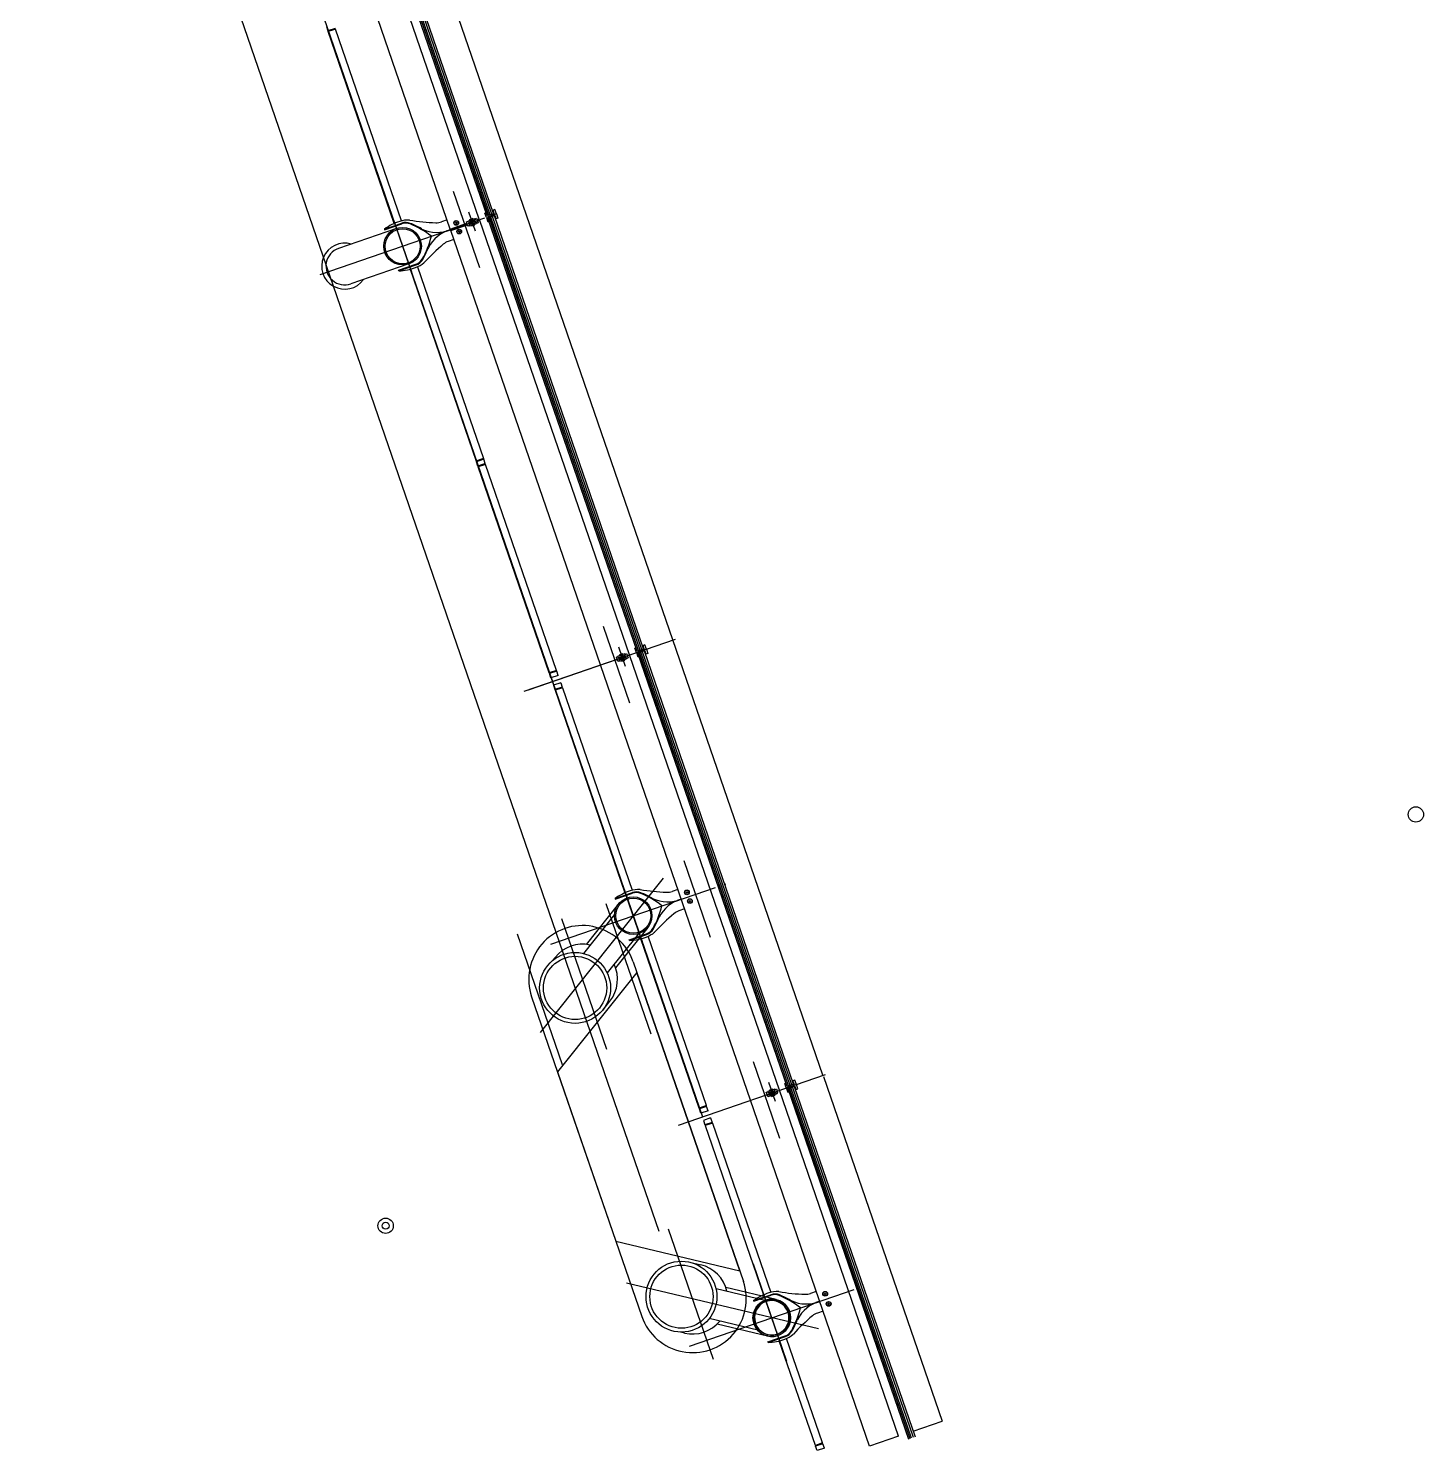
# Model space of a CAD drawing. Extents: x 809434 to 809707, y 818708 to 819364.
# Drawn here: x 809483.05 to 809492.14, y 819336.01 to 819345.28 of the extents above; entities that cross this region are included whole.
import ezdxf

# ---------------------------------------------------------------- set-up
doc = ezdxf.new("R2010")
doc.units = 0
for name, color, linetype in [('MAJ630_1', 7, 'Continuous'), ('MAJ630__', 7, 'Continuous'), ('MAJ640__', 7, 'Continuous'), ('MAJ640__1', 7, 'Continuous'), ('MMH294_S', 7, 'Continuous')]:
    doc.layers.add(name, color=color, linetype=linetype)

msp = doc.modelspace()

# ---------------------------------------------------------------- linework, layer by layer
at = {"layer": 'MAJ630_1'}
for p, q in [((809486.8654, 819339.506), (809486.663, 819339.2524)), ((809486.8918, 819339.5748), (809486.6816, 819339.3113)), ((809487.083, 819339.4224), (809486.8727, 819339.1589)), ((809487.0217, 819339.3813), (809486.8179, 819339.1258)), ((809486.4781, 819339.2267), (809486.4612, 819339.2055)), ((809486.9877, 819339.1982), (809487.7049, 819337.115)), ((809486.3258, 819338.9703), (809487.0431, 819336.8871)), ((809486.7893, 819338.8839), (809486.8354, 819338.9417)), ((809487.3551, 819337.2405), (809487.4271, 819337.2233)), ((809487.8445, 819336.9917), (809487.5266, 819337.0675)), ((809487.9181, 819336.997), (809487.5902, 819337.0752)), ((809487.7981, 819336.7971), (809487.4825, 819336.8724)), ((809487.8614, 819336.7592), (809487.5334, 819336.8374)), ((809487.321, 819336.7788), (809487.2946, 819336.7851))]:
    msp.add_line(p, q, dxfattribs=at)
msp.add_lwpolyline([(809487.6809, 819337.1849), (809487.0117, 819339.1283), (809486.4946, 819338.4801), (809486.8743, 819337.3772), (809487.6809, 819337.1849)], dxfattribs=at)
for centre, radius in [((809486.9874, 819339.4986), 0.1223), ((809486.9874, 819339.4986), 0.1143), ((809486.6088, 819339.0279), 0.2309), ((809486.6088, 819339.0279), 0.2059), ((809487.3016, 819337.0159), 0.2309), ((809487.3016, 819337.0159), 0.2059), ((809487.8897, 819336.8781), 0.1223), ((809487.8897, 819336.8781), 0.1143)]:
    msp.add_circle(centre, radius, dxfattribs=at)
for centre, radius, start, end in [((809486.6567, 819339.0842), 0.35, 19, 199.00003), ((809486.6567, 819339.0842), 0.2285, 77.36555, 141.41268), ((809486.6567, 819339.0842), 0.2285, 321.42148, 25.45906), ((809487.374, 819337.0011), 0.2285, 12.54094, 76.57852), ((809487.374, 819337.0011), 0.35, 198.9995, 19.00002), ((809487.374, 819337.0011), 0.2285, 256.58732, 320.63445)]:
    msp.add_arc(centre, radius, start, end, dxfattribs=at)
at = {"layer": 'MAJ630__'}
for p, q in [((809488.2233, 819338.4586), (809484.3165, 819349.8048)), ((809485.7955, 819343.9736), (809483.8437, 819349.642)), ((809486.0358, 819344.059), (809485.064, 819346.8814)), ((809486.0784, 819344.0737), (809485.1066, 819346.896)), ((809486.0285, 819344.0803), (809486.0212, 819344.0778)), ((809486.0309, 819344.0494), (809486.0212, 819344.0778)), ((809486.0358, 819344.059), (809486.0285, 819344.0803)), ((809486.0965, 819344.0719), (809486.0309, 819344.0494)), ((809486.0965, 819344.0719), (809486.0309, 819344.0494)), ((809486.0309, 819344.0494), (809486.0407, 819344.021)), ((809486.0817, 819344.0748), (809486.0358, 819344.059)), ((809486.0866, 819344.0606), (809486.0407, 819344.0448)), ((809487.0125, 819341.2225), (809486.0407, 819344.0448)), ((809486.0407, 819344.0448), (809486.048, 819344.0235)), ((809486.0867, 819344.1003), (809486.0744, 819344.0961)), ((809486.0817, 819344.0748), (809486.0744, 819344.0961)), ((809487.0551, 819341.2371), (809486.0834, 819344.0592)), ((809486.0866, 819344.0606), (809486.0939, 819344.0393)), ((809486.0965, 819344.0719), (809486.0867, 819344.1003)), ((809486.1062, 819344.0436), (809486.0939, 819344.0393)), ((809486.0965, 819344.0719), (809486.1062, 819344.0436)), ((809485.4453, 819343.977), (809485.0686, 819343.8473)), ((809487.7505, 819338.2958), (809485.7988, 819343.9642)), ((809486.048, 819344.0235), (809486.0407, 819344.021)), ((809485.5249, 819343.7459), (809485.1482, 819343.6162)), ((809487.0634, 819341.2638), (809487.0511, 819341.2595)), ((809487.0584, 819341.2382), (809487.0511, 819341.2595)), ((809487.0732, 819341.2354), (809487.0634, 819341.2638)), ((809487.0052, 819341.2437), (809486.9979, 819341.2412)), ((809487.0077, 819341.2128), (809486.9979, 819341.2412)), ((809487.0125, 819341.2224), (809487.0052, 819341.2437)), ((809487.0732, 819341.2354), (809487.0077, 819341.2128)), ((809487.0732, 819341.2354), (809487.0077, 819341.2128)), ((809487.0077, 819341.2128), (809487.0174, 819341.1845)), ((809487.0584, 819341.2382), (809487.0125, 819341.2224)), ((809487.0633, 819341.2241), (809487.0174, 819341.2083)), ((809487.9892, 819338.3859), (809487.0174, 819341.2083)), ((809487.0174, 819341.2083), (809487.0247, 819341.187)), ((809487.0247, 819341.187), (809487.0174, 819341.1845)), ((809488.0318, 819338.4005), (809487.06, 819341.2229)), ((809487.0633, 819341.2241), (809487.0706, 819341.2028)), ((809487.0829, 819341.207), (809487.0706, 819341.2028)), ((809487.0732, 819341.2354), (809487.0829, 819341.207)), ((809487.9819, 819338.4072), (809487.9746, 819338.4046)), ((809487.9844, 819338.3763), (809487.9746, 819338.4046)), ((809487.9892, 819338.3859), (809487.9819, 819338.4072)), ((809488.0499, 819338.3988), (809487.9844, 819338.3763)), ((809488.0499, 819338.3988), (809487.9844, 819338.3763)), ((809488.0351, 819338.4017), (809487.9892, 819338.3859)), ((809488.0401, 819338.4272), (809488.0278, 819338.423)), ((809488.0351, 819338.4017), (809488.0278, 819338.423)), ((809488.0367, 819338.3864), (809488.8235, 819336.1012)), ((809488.0499, 819338.3988), (809488.0401, 819338.4272)), ((809488.2258, 819338.4515), (809488.9997, 819336.2037)), ((809488.527, 819336.0409), (809487.7505, 819338.2958)), ((809487.9941, 819338.3717), (809488.781, 819336.0866)), ((809488.8106, 819336.1386), (809488.9997, 819336.2037)), ((809488.7161, 819336.106), (809488.527, 819336.0409))]:
    msp.add_line(p, q, dxfattribs=at)
for points in [[(809485.7752, 819344.0327), (809485.7384, 819344.02)], [(809485.3671, 819343.9732), (809485.3684, 819343.9692), (809485.4812, 819344.008)], [(809485.8191, 819343.9051), (809485.7823, 819343.8924)], [(809485.4609, 819343.7007), (809485.4595, 819343.7047), (809485.5723, 819343.7435)], [(809486.8693, 819339.6103), (809486.8707, 819339.6064), (809486.9835, 819339.6452)], [(809487.2774, 819339.6699), (809487.2406, 819339.6572)], [(809487.3214, 819339.5422), (809487.2846, 819339.5295)], [(809486.9631, 819339.3379), (809486.9618, 819339.3418), (809487.0746, 819339.3807)], [(809487.9844, 819338.3763), (809487.9941, 819338.3479), (809488.0014, 819338.3504), (809487.9941, 819338.3717), (809488.04, 819338.3875), (809488.0473, 819338.3662)], [(809488.0473, 819338.3662), (809488.0596, 819338.3705), (809488.0499, 819338.3988)], [(809487.7716, 819336.9898), (809487.773, 819336.9858), (809487.8858, 819337.0247)], [(809488.1798, 819337.0493), (809488.1429, 819337.0367)], [(809488.2237, 819336.9217), (809488.1869, 819336.909)], [(809487.8655, 819336.7173), (809487.8641, 819336.7213), (809487.9769, 819336.7602)]]:
    msp.add_lwpolyline(points, dxfattribs=at)
for centre, radius in [((809485.4851, 819343.8615), 0.1223), ((809485.4851, 819343.8615), 0.1143), ((809486.9874, 819339.4986), 0.1223), ((809486.9874, 819339.4986), 0.1143)]:
    msp.add_circle(centre, radius, dxfattribs=at)
for centre, radius, start, end in [((809485.5216, 819343.8599), 0.1724, 87.60393, 108.72489), ((809485.528, 819344.0121), 0.02, 80.57421, 87.60393), ((809485.5672, 819343.6992), 0.3393, 107.29394, 126.13928), ((809485.5057, 819343.9371), 0.075, 68.03764, 109), ((809485.7508, 819345.354), 1.3402, 260.57421, 267.92155), ((809485.3232, 819343.4847), 0.5628, 51.63214, 68.03764), ((809485.7058, 819344.1146), 0.1, 267.92155, 289), ((809485.1084, 819343.7317), 0.15, 73.58736, 324.41264), ((809485.1084, 819343.7317), 0.1223, 108.99761, 289.00235), ((809485.1256, 819344.0586), 0.5628, 329.96236, 346.36786), ((809486.6134, 819342.8489), 1.3402, 130.07845, 137.42579), ((809485.8149, 819343.7978), 0.1, 109, 130.07845), ((809485.5479, 819343.8145), 0.075, 289, 329.96236), ((809485.6117, 819343.7691), 0.02, 310.39607, 317.42579), ((809485.4499, 819344.0398), 0.3393, 271.86071, 290.70605), ((809485.5129, 819343.8852), 0.1724, 289.2751, 310.39607), ((809487.0694, 819339.3363), 0.3393, 107.29394, 126.13928), ((809487.0239, 819339.497), 0.1724, 87.60393, 108.72489), ((809487.0079, 819339.5743), 0.075, 68.03764, 109), ((809487.0303, 819339.6493), 0.02, 80.57421, 87.60393), ((809487.253, 819340.9911), 1.3402, 260.57421, 267.92155), ((809486.8255, 819339.1219), 0.5628, 51.63214, 68.03764), ((809487.208, 819339.7517), 0.1, 267.92155, 289), ((809486.6279, 819339.6958), 0.5628, 329.96236, 346.36786), ((809488.1156, 819338.486), 1.3402, 130.07845, 137.42579), ((809487.3171, 819339.435), 0.1, 109, 130.07845), ((809487.0502, 819339.4516), 0.075, 289, 329.96236), ((809486.9521, 819339.677), 0.3393, 271.86071, 290.70605), ((809487.0152, 819339.5223), 0.1724, 289.2751, 310.39607), ((809487.1139, 819339.4063), 0.02, 310.39607, 317.42579), ((809487.8897, 819336.8781), 0.122, 19, 199), ((809487.9717, 819336.7158), 0.3393, 107.29394, 126.13928), ((809487.8897, 819336.8781), 0.112, 19, 199), ((809487.9262, 819336.8765), 0.1724, 87.60393, 108.72489), ((809487.9102, 819336.9538), 0.075, 68.03764, 109), ((809487.9326, 819337.0288), 0.02, 80.57421, 87.60393), ((809488.1553, 819338.3706), 1.3402, 260.57421, 267.92155), ((809487.7278, 819336.5013), 0.5628, 51.63214, 68.03764), ((809488.1104, 819337.1312), 0.1, 267.92155, 289), ((809487.8897, 819336.8781), 0.122, 199, 19), ((809487.8897, 819336.8781), 0.112, 199, 19), ((809487.5302, 819337.0753), 0.5628, 329.96236, 346.36786), ((809488.2194, 819336.8145), 0.1, 109, 130.07845), ((809489.0179, 819335.8655), 1.3402, 130.07845, 137.42579), ((809487.8544, 819337.0565), 0.3393, 271.86071, 290.70605), ((809487.9175, 819336.9018), 0.1724, 289.2751, 310.39607), ((809487.9525, 819336.8311), 0.075, 289, 329.96236), ((809488.0163, 819336.7857), 0.02, 310.39607, 317.42579)]:
    msp.add_arc(centre, radius, start, end, dxfattribs=at)
msp.add_open_spline([(809487.8757, 819338.3217), (809487.8756, 819338.3217), (809487.8756, 819338.3216), (809487.8755, 819338.3217), (809487.8755, 819338.3217), (809487.8754, 819338.3217), (809487.8754, 819338.3217), (809487.8753, 819338.3218), (809487.8753, 819338.3218), (809487.8752, 819338.3218), (809487.8752, 819338.3218), (809487.8751, 819338.3219), (809487.8751, 819338.3219), (809487.875, 819338.322), (809487.875, 819338.322), (809487.875, 819338.3221)], degree=3, dxfattribs=at)
at = {"layer": 'MAJ640__'}
for p, q in [((809485.9846, 819344.0387), (809484.0328, 819349.7071)), ((809486.0453, 819344.0623), (809485.0735, 819346.8846)), ((809486.046, 819344.0625), (809485.0742, 819346.8849)), ((809486.0555, 819344.0658), (809485.0836, 819346.8881)), ((809486.0668, 819344.0697), (809485.095, 819346.892)), ((809485.9556, 819344.0406), (809485.9117, 819344.0255)), ((809485.9215, 819344.0331), (809485.9432, 819344.0406)), ((809485.9221, 819344.0344), (809485.9215, 819344.0331)), ((809485.9215, 819344.0331), (809485.9225, 819344.0303)), ((809485.942, 819344.0412), (809485.9221, 819344.0344)), ((809485.9225, 819344.0303), (809485.9442, 819344.0378)), ((809485.9418, 819344.037), (809485.9425, 819344.0366)), ((809485.942, 819344.0412), (809485.9432, 819344.0406)), ((809485.9426, 819344.0362), (809485.9425, 819344.0366)), ((809485.9432, 819344.0406), (809485.9442, 819344.0378)), ((809485.9592, 819344.0339), (809485.9516, 819344.0313)), ((809485.9567, 819344.0397), (809485.9671, 819344.0433)), ((809485.9671, 819344.0433), (809485.9704, 819344.0338)), ((809485.9704, 819344.0338), (809485.9846, 819344.0387)), ((809487.022, 819341.2257), (809486.0502, 819344.0481)), ((809487.0227, 819341.226), (809486.0509, 819344.0483)), ((809487.0322, 819341.2292), (809486.0603, 819344.0516)), ((809487.0435, 819341.2331), (809486.0717, 819344.0555)), ((809485.7955, 819343.9736), (809485.9042, 819344.011)), ((809485.7988, 819343.9642), (809485.9075, 819344.0016)), ((809485.901, 819344.0205), (809485.9114, 819344.0241)), ((809485.9042, 819344.011), (809485.901, 819344.0205)), ((809485.9107, 819343.9921), (809485.9075, 819344.0016)), ((809485.9212, 819343.9957), (809485.9107, 819343.9921)), ((809485.913, 819344.018), (809485.9206, 819344.0207)), ((809485.9263, 819344.0041), (809485.9187, 819344.0015)), ((809485.9208, 819344.0207), (809485.9516, 819344.0313)), ((809485.9248, 819344.0311), (809485.9245, 819344.0305)), ((809485.9247, 819344.03), (809485.9245, 819344.0305)), ((809485.9265, 819344.0042), (809485.9573, 819344.0148)), ((809485.9554, 819344.0051), (809485.9337, 819343.9977)), ((809485.9337, 819343.9977), (809485.9347, 819343.9948)), ((809485.9564, 819344.0023), (809485.9347, 819343.9948)), ((809485.9359, 819343.9942), (809485.9347, 819343.9948)), ((809485.9356, 819343.9983), (809485.9353, 819343.9993)), ((809485.9359, 819343.9942), (809485.9558, 819344.001)), ((809485.9535, 819344.0045), (809485.9532, 819344.0054)), ((809485.9554, 819344.0051), (809485.9564, 819344.0023)), ((809485.9558, 819344.001), (809485.9564, 819344.0023)), ((809485.9665, 819344.0113), (809485.9769, 819344.0149)), ((809485.9737, 819344.0244), (809485.9879, 819344.0293)), ((809485.9737, 819344.0244), (809485.9769, 819344.0149)), ((809487.9396, 819338.3609), (809485.9879, 819344.0293)), ((809486.8777, 819341.1839), (809486.8881, 819341.1875)), ((809486.8875, 819341.1556), (809486.8777, 819341.1839)), ((809486.8979, 819341.1592), (809486.8875, 819341.1556)), ((809486.9323, 819341.2041), (809486.8884, 819341.1889)), ((809486.8897, 819341.1815), (809486.8973, 819341.1841)), ((809486.903, 819341.1676), (809486.8954, 819341.1649)), ((809486.8975, 819341.1842), (809486.9283, 819341.1948)), ((809486.8982, 819341.1966), (809486.9199, 819341.204)), ((809486.8988, 819341.1978), (809486.8982, 819341.1966)), ((809486.8982, 819341.1966), (809486.8992, 819341.1937)), ((809486.9187, 819341.2047), (809486.8988, 819341.1978)), ((809486.8992, 819341.1937), (809486.9209, 819341.2012)), ((809486.9015, 819341.1945), (809486.9012, 819341.1939)), ((809486.9014, 819341.1934), (809486.9012, 819341.1939)), ((809486.9032, 819341.1676), (809486.934, 819341.1782)), ((809486.9321, 819341.1686), (809486.9104, 819341.1611)), ((809486.9104, 819341.1611), (809486.9114, 819341.1583)), ((809486.9331, 819341.1658), (809486.9114, 819341.1583)), ((809486.9123, 819341.1618), (809486.912, 819341.1627)), ((809486.9126, 819341.1576), (809486.9325, 819341.1645)), ((809486.9185, 819341.2004), (809486.9192, 819341.2001)), ((809486.9187, 819341.2047), (809486.9199, 819341.204)), ((809486.9193, 819341.1996), (809486.9192, 819341.2001)), ((809486.9199, 819341.204), (809486.9209, 819341.2012)), ((809486.9359, 819341.1974), (809486.9283, 819341.1948)), ((809486.9302, 819341.1679), (809486.9299, 819341.1689)), ((809486.9321, 819341.1686), (809486.9331, 819341.1658)), ((809486.9325, 819341.1645), (809486.9331, 819341.1658)), ((809486.9334, 819341.2031), (809486.9438, 819341.2067)), ((809486.9432, 819341.1748), (809486.9536, 819341.1784)), ((809486.9438, 819341.2067), (809486.9536, 819341.1784)), ((809487.9987, 819338.3892), (809487.0269, 819341.2115)), ((809487.9994, 819338.3894), (809487.0276, 819341.2118)), ((809488.0089, 819338.3927), (809487.037, 819341.215)), ((809488.0202, 819338.3966), (809487.0484, 819341.2189)), ((809486.9126, 819341.1576), (809486.9114, 819341.1583)), ((809488.8119, 819336.0972), (809488.0251, 819338.3824)), ((809487.8544, 819338.3474), (809487.8648, 819338.351)), ((809487.8593, 819338.3332), (809487.8544, 819338.3474)), ((809487.8642, 819338.319), (809487.8593, 819338.3332)), ((809487.8746, 819338.3226), (809487.8642, 819338.319)), ((809487.9091, 819338.3675), (809487.8651, 819338.3524)), ((809487.8664, 819338.3449), (809487.874, 819338.3475)), ((809487.8797, 819338.331), (809487.8721, 819338.3284)), ((809487.8742, 819338.3476), (809487.905, 819338.3582)), ((809487.8749, 819338.36), (809487.8966, 819338.3675)), ((809487.8755, 819338.3613), (809487.8749, 819338.36)), ((809487.8749, 819338.36), (809487.8759, 819338.3572)), ((809487.8954, 819338.3681), (809487.8755, 819338.3613)), ((809487.8759, 819338.3572), (809487.8976, 819338.3647)), ((809487.8782, 819338.358), (809487.8779, 819338.3573)), ((809487.8781, 819338.3569), (809487.8779, 819338.3573)), ((809487.8799, 819338.3311), (809487.9107, 819338.3417)), ((809487.9088, 819338.332), (809487.8871, 819338.3245)), ((809487.8871, 819338.3245), (809487.8881, 819338.3217)), ((809487.9098, 819338.3292), (809487.8881, 819338.3217)), ((809487.8893, 819338.3211), (809487.8881, 819338.3217)), ((809487.889, 819338.3252), (809487.8887, 819338.3261)), ((809487.8893, 819338.3211), (809487.9092, 819338.3279)), ((809487.8952, 819338.3638), (809487.8959, 819338.3635)), ((809487.8954, 819338.3681), (809487.8966, 819338.3675)), ((809487.896, 819338.3631), (809487.8959, 819338.3635)), ((809487.8966, 819338.3675), (809487.8976, 819338.3647)), ((809487.9126, 819338.3608), (809487.905, 819338.3582)), ((809487.907, 819338.3314), (809487.9066, 819338.3323)), ((809487.9088, 819338.332), (809487.9098, 819338.3292)), ((809487.9092, 819338.3279), (809487.9098, 819338.3292)), ((809487.9101, 819338.3666), (809487.9206, 819338.3702)), ((809487.9199, 819338.3382), (809487.9303, 819338.3418)), ((809487.9206, 819338.3702), (809487.9254, 819338.356)), ((809487.9303, 819338.3418), (809487.9254, 819338.356)), ((809488.7161, 819336.106), (809487.9396, 819338.3609)), ((809488.7904, 819336.0898), (809488.0036, 819338.375)), ((809488.7911, 819336.0901), (809488.0043, 819338.3752)), ((809488.8006, 819336.0933), (809488.0138, 819338.3785))]:
    msp.add_line(p, q, dxfattribs=at)
for points in [[(809485.3671, 819343.9732), (809485.4799, 819344.012)], [(809485.9222, 819343.9948), (809485.9662, 819344.0099)], [(809485.4609, 819343.7007), (809485.5737, 819343.7396)], [(809486.8989, 819341.1582), (809486.9429, 819341.1734)], [(809486.8693, 819339.6103), (809486.9821, 819339.6492)], [(809486.9631, 819339.3379), (809487.076, 819339.3767)], [(809487.8757, 819338.3217), (809487.9196, 819338.3368)], [(809487.7716, 819336.9898), (809487.8844, 819337.0287)], [(809487.8655, 819336.7173), (809487.9783, 819336.7562)]]:
    msp.add_lwpolyline(points, dxfattribs=at)
for centre, radius in [((809485.8346, 819344.0135), 0.0155), ((809485.8346, 819344.0135), 0.0135), ((809485.8346, 819344.0135), 0.0042), ((809485.8542, 819343.9568), 0.0155), ((809485.8542, 819343.9568), 0.0135), ((809485.8542, 819343.9568), 0.0042), ((809485.9389, 819344.0177), 0.006), ((809486.9156, 819341.1812), 0.006), ((809487.3369, 819339.6507), 0.0155), ((809487.3369, 819339.6507), 0.0135), ((809487.3369, 819339.6507), 0.0042), ((809487.3564, 819339.5939), 0.0155), ((809487.3564, 819339.5939), 0.0135), ((809487.3564, 819339.5939), 0.0042), ((809488.2376, 819337.0349), 0.0155), ((809488.2376, 819337.0349), 0.0135), ((809488.2376, 819337.0349), 0.0042), ((809488.2604, 819336.9687), 0.0155), ((809488.2604, 819336.9687), 0.0135), ((809488.2604, 819336.9687), 0.0042)]:
    msp.add_circle(centre, radius, dxfattribs=at)
for centre, radius, start, end in [((809485.5057, 819343.9371), 0.0792, 68.03764, 109), ((809485.3232, 819343.4847), 0.567, 59.89592, 68.03764), ((809485.6177, 819343.9926), 0.02, 239.89592, 251.32459), ((809485.7096, 819344.1823), 0.2307, 244.76877, 292.32268), ((809485.8595, 819343.7468), 0.2307, 105.67731, 153.23123), ((809485.8595, 819343.7468), 0.2307, 105.67731, 112.32268), ((809485.7096, 819344.1823), 0.2307, 285.67731, 292.32268), ((809485.9389, 819344.0177), 0.0095, 146.69488, 251.30512), ((809485.9389, 819344.0177), 0.0109, 101.1265, 116.87349), ((809485.9389, 819344.0177), 0.0109, 281.1265, 296.87349), ((809485.9389, 819344.0177), 0.0095, 325.18264, 72.81736), ((809485.1256, 819344.0586), 0.567, 329.96236, 338.10407), ((809485.6703, 819343.8397), 0.02, 146.67541, 158.10407), ((809485.5479, 819343.8145), 0.0792, 289, 329.96236), ((809486.9156, 819341.1812), 0.0095, 146.69488, 251.30512), ((809486.9156, 819341.1812), 0.0109, 101.1265, 116.87349), ((809486.9156, 819341.1812), 0.0109, 281.1265, 296.87349), ((809486.9156, 819341.1812), 0.0095, 325.18264, 72.81736), ((809487.0079, 819339.5743), 0.0792, 68.03764, 109), ((809486.8255, 819339.1219), 0.567, 59.89592, 68.03764), ((809487.1199, 819339.6297), 0.02, 239.89592, 251.32459), ((809487.2118, 819339.8194), 0.2307, 244.76877, 292.32268), ((809487.3618, 819339.384), 0.2307, 105.67731, 153.23123), ((809487.3618, 819339.384), 0.2307, 105.67731, 112.32268), ((809487.2118, 819339.8194), 0.2307, 285.67731, 292.32268), ((809487.0502, 819339.4516), 0.0792, 289, 329.96236), ((809486.6279, 819339.6958), 0.567, 329.96236, 338.10407), ((809487.1725, 819339.4769), 0.02, 146.67541, 158.10407), ((809487.8924, 819338.3446), 0.0095, 146.69488, 199.00008), ((809487.8924, 819338.3446), 0.0095, 199.00008, 251.30512), ((809487.8924, 819338.3446), 0.006, 18.99986, 199.00013), ((809487.8924, 819338.3446), 0.006, 199.00013, 18.99986), ((809487.8924, 819338.3446), 0.0109, 101.1265, 116.87349), ((809487.8924, 819338.3446), 0.0109, 281.1265, 296.87349), ((809487.8924, 819338.3446), 0.0095, 18.99991, 72.81736), ((809487.8924, 819338.3446), 0.0095, 325.18264, 18.99991), ((809487.9102, 819336.9538), 0.0792, 68.03764, 109), ((809487.7278, 819336.5013), 0.567, 59.89592, 68.03764), ((809488.0222, 819337.0092), 0.02, 239.89592, 251.32459), ((809488.1142, 819337.1989), 0.2307, 244.76877, 292.32268), ((809488.2641, 819336.7635), 0.2307, 105.67731, 153.23123), ((809488.1142, 819337.1989), 0.2307, 285.67731, 292.32268), ((809488.2641, 819336.7635), 0.2307, 105.67731, 112.32268), ((809487.5302, 819337.0753), 0.567, 329.96236, 338.10407), ((809488.0749, 819336.8564), 0.02, 146.67541, 158.10407), ((809487.9525, 819336.8311), 0.0792, 289, 329.96236)]:
    msp.add_arc(centre, radius, start, end, dxfattribs=at)
for points, degree in [([(809485.9556, 819344.0406), (809485.9557, 819344.0407), (809485.9557, 819344.0407), (809485.9558, 819344.0406), (809485.9558, 819344.0406), (809485.9559, 819344.0406), (809485.9559, 819344.0406), (809485.956, 819344.0406), (809485.956, 819344.0405), (809485.9561, 819344.0405), (809485.9561, 819344.0405), (809485.9562, 819344.0404), (809485.9562, 819344.0404), (809485.9563, 819344.0403), (809485.9563, 819344.0403), (809485.9563, 819344.0402)], 3), ([(809485.9563, 819344.0402), (809485.9567, 819344.0398), (809485.9571, 819344.0393), (809485.9577, 819344.0383), (809485.958, 819344.0378), (809485.9586, 819344.0368), (809485.9588, 819344.0363), (809485.9592, 819344.0355), (809485.9593, 819344.0352), (809485.9595, 819344.0349)], 3), ([(809485.9595, 819344.0347), (809485.9595, 819344.0347), (809485.9595, 819344.0346), (809485.9596, 819344.0345), (809485.9596, 819344.0344), (809485.9595, 819344.0343), (809485.9595, 819344.0342), (809485.9594, 819344.0341), (809485.9594, 819344.0341), (809485.9593, 819344.034), (809485.9592, 819344.0339), (809485.9592, 819344.0339), (809485.9592, 819344.0339), (809485.9592, 819344.0339)], 3), ([(809485.9595, 819344.0347), (809485.9595, 819344.0347), (809485.9595, 819344.0347), (809485.9595, 819344.0348), (809485.9595, 819344.0348), (809485.9595, 819344.0348), (809485.9595, 819344.0349), (809485.9595, 819344.0349)], 3), ([(809485.9114, 819344.0248), (809485.9114, 819344.0248), (809485.9114, 819344.0249), (809485.9114, 819344.025), (809485.9114, 819344.025), (809485.9114, 819344.0251), (809485.9114, 819344.0252), (809485.9115, 819344.0252), (809485.9115, 819344.0252), (809485.9115, 819344.0253), (809485.9115, 819344.0253), (809485.9115, 819344.0254), (809485.9116, 819344.0254), (809485.9116, 819344.0255), (809485.9116, 819344.0255), (809485.9117, 819344.0255)], 3), ([(809485.9122, 819344.0186), (809485.9121, 819344.0189), (809485.912, 819344.0193), (809485.9118, 819344.0201), (809485.9117, 819344.0207), (809485.9116, 819344.0218), (809485.9115, 819344.0224), (809485.9114, 819344.0236), (809485.9114, 819344.0242), (809485.9114, 819344.0248)], 3), ([(809485.9122, 819344.0186), (809485.9122, 819344.0186), (809485.9122, 819344.0186), (809485.9122, 819344.0185), (809485.9122, 819344.0185), (809485.9123, 819344.0184), (809485.9123, 819344.0184), (809485.9123, 819344.0184)], 3), ([(809485.913, 819344.018), (809485.913, 819344.018), (809485.913, 819344.018), (809485.913, 819344.018), (809485.913, 819344.018), (809485.9129, 819344.018), (809485.9128, 819344.018), (809485.9127, 819344.018), (809485.9126, 819344.018), (809485.9125, 819344.0181), (809485.9124, 819344.0182), (809485.9123, 819344.0183), (809485.9123, 819344.0183), (809485.9123, 819344.0184)], 3), ([(809485.9184, 819344.0007), (809485.9184, 819344.0008), (809485.9183, 819344.0008), (809485.9183, 819344.0009), (809485.9183, 819344.001), (809485.9184, 819344.0011), (809485.9184, 819344.0012), (809485.9185, 819344.0013), (809485.9185, 819344.0014), (809485.9186, 819344.0014), (809485.9187, 819344.0015), (809485.9187, 819344.0015), (809485.9187, 819344.0015), (809485.9187, 819344.0015)], 3), ([(809485.9184, 819344.0007), (809485.9184, 819344.0007), (809485.9184, 819344.0007), (809485.9184, 819344.0007), (809485.9184, 819344.0006), (809485.9184, 819344.0006), (809485.9184, 819344.0006), (809485.9184, 819344.0005)], 3), ([(809485.9216, 819343.9952), (809485.9212, 819343.9957), (809485.9208, 819343.9961), (809485.9202, 819343.9971), (809485.9199, 819343.9976), (809485.9193, 819343.9986), (809485.9191, 819343.9991), (809485.9187, 819343.9999), (809485.9186, 819344.0002), (809485.9184, 819344.0005)], 3), ([(809485.9206, 819344.0207), (809485.9206, 819344.0206), (809485.9206, 819344.0206), (809485.9207, 819344.0205), (809485.9208, 819344.0203), (809485.9209, 819344.0197), (809485.9209, 819344.0193), (809485.9211, 819344.0181), (809485.9213, 819344.017), (809485.9217, 819344.0148), (809485.922, 819344.0136), (809485.9228, 819344.0113), (809485.9232, 819344.0102), (809485.9242, 819344.0081), (809485.9247, 819344.0071), (809485.9255, 819344.0058), (809485.9258, 819344.0054), (809485.9261, 819344.0047), (809485.9262, 819344.0045), (809485.9263, 819344.0042), (809485.9263, 819344.0042), (809485.9263, 819344.0041)], 3), ([(809485.9206, 819344.0207), (809485.9207, 819344.0207), (809485.9207, 819344.0207), (809485.9208, 819344.0207)], 2), ([(809485.9222, 819343.9948), (809485.9222, 819343.9948), (809485.9222, 819343.9948), (809485.9221, 819343.9948), (809485.9221, 819343.9948), (809485.922, 819343.9948), (809485.922, 819343.9948), (809485.9219, 819343.9949), (809485.9219, 819343.9949), (809485.9218, 819343.9949), (809485.9218, 819343.995), (809485.9217, 819343.995), (809485.9217, 819343.995), (809485.9216, 819343.9951), (809485.9216, 819343.9951), (809485.9216, 819343.9952)], 3), ([(809485.9265, 819344.0042), (809485.9264, 819344.0041), (809485.9264, 819344.0041), (809485.9263, 819344.0041)], 2), ([(809485.9265, 819344.0042), (809485.9264, 819344.0041), (809485.9264, 819344.0041), (809485.9263, 819344.0041)], 2), ([(809485.9319, 819344.0242), (809485.9319, 819344.0242), (809485.9318, 819344.0242), (809485.9318, 819344.0241), (809485.9317, 819344.024), (809485.9316, 819344.0238), (809485.9315, 819344.0236), (809485.9312, 819344.0233), (809485.9311, 819344.0231), (809485.931, 819344.0229)], 3), ([(809485.934, 819344.0275), (809485.9329, 819344.0258), (809485.9319, 819344.0242)], 2), ([(809485.9359, 819344.0087), (809485.9361, 819344.0086), (809485.9363, 819344.0086), (809485.9367, 819344.0084), (809485.9369, 819344.0084), (809485.9372, 819344.0083), (809485.9372, 819344.0083), (809485.9373, 819344.0082), (809485.9374, 819344.0082), (809485.9374, 819344.0082)], 3), ([(809485.9405, 819344.0272), (809485.9388, 819344.0278), (809485.9368, 819344.0285)], 2), ([(809485.9374, 819344.0082), (809485.9391, 819344.0076), (809485.9411, 819344.007)], 2), ([(809485.942, 819344.0267), (809485.9418, 819344.0268), (809485.9416, 819344.0268), (809485.9412, 819344.027), (809485.941, 819344.027), (809485.9407, 819344.0271), (809485.9406, 819344.0272), (809485.9406, 819344.0272), (809485.9405, 819344.0272), (809485.9405, 819344.0272)], 3), ([(809485.9439, 819344.0079), (809485.945, 819344.0097), (809485.946, 819344.0112)], 2), ([(809485.946, 819344.0112), (809485.946, 819344.0112), (809485.9461, 819344.0112), (809485.9461, 819344.0113), (809485.9462, 819344.0114), (809485.9463, 819344.0116), (809485.9464, 819344.0118), (809485.9467, 819344.0121), (809485.9468, 819344.0123), (809485.9469, 819344.0125)], 3), ([(809485.9573, 819344.0148), (809485.9573, 819344.0148), (809485.9572, 819344.0148), (809485.9572, 819344.0149), (809485.9571, 819344.0151), (809485.957, 819344.0157), (809485.9569, 819344.0161), (809485.9568, 819344.0174), (809485.9566, 819344.0184), (809485.9562, 819344.0206), (809485.9559, 819344.0218), (809485.9551, 819344.0242), (809485.9547, 819344.0253), (809485.9537, 819344.0274), (809485.9532, 819344.0283), (809485.9524, 819344.0296), (809485.9521, 819344.0301), (809485.9518, 819344.0307), (809485.9517, 819344.0309), (809485.9516, 819344.0312), (809485.9516, 819344.0313), (809485.9516, 819344.0313)], 3), ([(809485.9649, 819344.0174), (809485.9642, 819344.0172), (809485.9636, 819344.0169), (809485.962, 819344.0164), (809485.961, 819344.0161), (809485.9595, 819344.0155), (809485.9589, 819344.0153), (809485.9579, 819344.015), (809485.9576, 819344.0149), (809485.9573, 819344.0148)], 3), ([(809485.9649, 819344.0174), (809485.964, 819344.0171), (809485.9631, 819344.0168), (809485.9622, 819344.0165), (809485.961, 819344.016), (809485.9597, 819344.0156), (809485.9584, 819344.0152), (809485.958, 819344.015), (809485.9576, 819344.0149), (809485.9573, 819344.0148)], 3), ([(809485.9649, 819344.0174), (809485.9649, 819344.0174), (809485.9649, 819344.0174), (809485.9649, 819344.0174), (809485.9649, 819344.0174), (809485.965, 819344.0174), (809485.9651, 819344.0174), (809485.9652, 819344.0174), (809485.9652, 819344.0174), (809485.9654, 819344.0173), (809485.9655, 819344.0173), (809485.9656, 819344.0171), (809485.9656, 819344.0171), (809485.9656, 819344.017)], 3), ([(809485.9657, 819344.0168), (809485.9657, 819344.0168), (809485.9657, 819344.0169), (809485.9656, 819344.0169), (809485.9656, 819344.0169), (809485.9656, 819344.017), (809485.9656, 819344.017), (809485.9656, 819344.017)], 3), ([(809485.9657, 819344.0168), (809485.9658, 819344.0165), (809485.9659, 819344.0161), (809485.9661, 819344.0153), (809485.9662, 819344.0147), (809485.9663, 819344.0136), (809485.9664, 819344.0131), (809485.9665, 819344.0119), (809485.9665, 819344.0113), (809485.9665, 819344.0107)], 3), ([(809485.9665, 819344.0107), (809485.9665, 819344.0106), (809485.9665, 819344.0105), (809485.9665, 819344.0104), (809485.9665, 819344.0104), (809485.9665, 819344.0103), (809485.9665, 819344.0103), (809485.9664, 819344.0102), (809485.9664, 819344.0102), (809485.9664, 819344.0101), (809485.9664, 819344.0101), (809485.9664, 819344.01), (809485.9663, 819344.01), (809485.9663, 819344.0099), (809485.9663, 819344.0099), (809485.9662, 819344.0099)], 3), ([(809486.8881, 819341.1882), (809486.8881, 819341.1883), (809486.8881, 819341.1883), (809486.8881, 819341.1884), (809486.8881, 819341.1885), (809486.8881, 819341.1886), (809486.8881, 819341.1886), (809486.8882, 819341.1887), (809486.8882, 819341.1887), (809486.8882, 819341.1888), (809486.8882, 819341.1888), (809486.8882, 819341.1888), (809486.8883, 819341.1889), (809486.8883, 819341.1889), (809486.8883, 819341.1889), (809486.8884, 819341.1889)], 3), ([(809486.8889, 819341.1821), (809486.8888, 819341.1824), (809486.8887, 819341.1827), (809486.8885, 819341.1836), (809486.8884, 819341.1841), (809486.8883, 819341.1852), (809486.8882, 819341.1858), (809486.8881, 819341.187), (809486.8881, 819341.1876), (809486.8881, 819341.1882)], 3), ([(809486.8889, 819341.1821), (809486.8889, 819341.182), (809486.8889, 819341.182), (809486.8889, 819341.182), (809486.889, 819341.1819), (809486.889, 819341.1819), (809486.889, 819341.1819), (809486.889, 819341.1819)], 3), ([(809486.8897, 819341.1815), (809486.8897, 819341.1815), (809486.8897, 819341.1815), (809486.8897, 819341.1815), (809486.8897, 819341.1815), (809486.8896, 819341.1815), (809486.8895, 819341.1815), (809486.8894, 819341.1815), (809486.8893, 819341.1815), (809486.8892, 819341.1816), (809486.8891, 819341.1816), (809486.889, 819341.1817), (809486.889, 819341.1818), (809486.889, 819341.1819)], 3), ([(809486.8951, 819341.1642), (809486.8951, 819341.1642), (809486.895, 819341.1642), (809486.895, 819341.1643), (809486.895, 819341.1644), (809486.8951, 819341.1646), (809486.8951, 819341.1646), (809486.8952, 819341.1648), (809486.8952, 819341.1648), (809486.8953, 819341.1649), (809486.8954, 819341.1649), (809486.8954, 819341.1649), (809486.8954, 819341.1649), (809486.8954, 819341.1649)], 3), ([(809486.8951, 819341.1642), (809486.8951, 819341.1642), (809486.8951, 819341.1641), (809486.8951, 819341.1641), (809486.8951, 819341.1641), (809486.8951, 819341.164), (809486.8951, 819341.164), (809486.8951, 819341.164)], 3), ([(809486.8983, 819341.1586), (809486.8979, 819341.1591), (809486.8975, 819341.1596), (809486.8969, 819341.1606), (809486.8966, 819341.1611), (809486.896, 819341.1621), (809486.8958, 819341.1625), (809486.8954, 819341.1633), (809486.8953, 819341.1637), (809486.8951, 819341.164)], 3), ([(809486.8973, 819341.1841), (809486.8974, 819341.1841), (809486.8974, 819341.1841), (809486.8975, 819341.1842)], 2), ([(809486.8973, 819341.1841), (809486.8973, 819341.1841), (809486.8973, 819341.1841), (809486.8974, 819341.1839), (809486.8975, 819341.1837), (809486.8976, 819341.1831), (809486.8976, 819341.1828), (809486.8978, 819341.1815), (809486.898, 819341.1805), (809486.8984, 819341.1782), (809486.8987, 819341.177), (809486.8995, 819341.1747), (809486.8999, 819341.1736), (809486.9009, 819341.1715), (809486.9014, 819341.1706), (809486.9022, 819341.1693), (809486.9025, 819341.1688), (809486.9028, 819341.1682), (809486.9029, 819341.1679), (809486.903, 819341.1677), (809486.903, 819341.1676), (809486.903, 819341.1676)], 3), ([(809486.9032, 819341.1676), (809486.9031, 819341.1676), (809486.9031, 819341.1676), (809486.903, 819341.1676)], 2), ([(809486.9032, 819341.1676), (809486.9031, 819341.1676), (809486.9031, 819341.1676), (809486.903, 819341.1676)], 2), ([(809486.9086, 819341.1877), (809486.9086, 819341.1877), (809486.9085, 819341.1876), (809486.9085, 819341.1876), (809486.9084, 819341.1875), (809486.9083, 819341.1873), (809486.9082, 819341.1871), (809486.9079, 819341.1867), (809486.9078, 819341.1865), (809486.9077, 819341.1864)], 3), ([(809486.9107, 819341.1909), (809486.9096, 819341.1892), (809486.9086, 819341.1877)], 2), ([(809486.9126, 819341.1722), (809486.9128, 819341.1721), (809486.913, 819341.172), (809486.9134, 819341.1719), (809486.9136, 819341.1718), (809486.9139, 819341.1717), (809486.914, 819341.1717), (809486.914, 819341.1717), (809486.9141, 819341.1717), (809486.9141, 819341.1717)], 3), ([(809486.9172, 819341.1907), (809486.9155, 819341.1912), (809486.9135, 819341.1919)], 2), ([(809486.9141, 819341.1717), (809486.9158, 819341.1711), (809486.9178, 819341.1704)], 2), ([(809486.9187, 819341.1902), (809486.9185, 819341.1902), (809486.9183, 819341.1903), (809486.9179, 819341.1904), (809486.9177, 819341.1905), (809486.9174, 819341.1906), (809486.9173, 819341.1906), (809486.9173, 819341.1906), (809486.9172, 819341.1906), (809486.9172, 819341.1907)], 3), ([(809486.9206, 819341.1714), (809486.9217, 819341.1731), (809486.9227, 819341.1746)], 2), ([(809486.9227, 819341.1746), (809486.9227, 819341.1747), (809486.9228, 819341.1747), (809486.9228, 819341.1748), (809486.9229, 819341.1748), (809486.923, 819341.1751), (809486.9231, 819341.1752), (809486.9234, 819341.1756), (809486.9235, 819341.1758), (809486.9236, 819341.1759)], 3), ([(809486.934, 819341.1782), (809486.934, 819341.1782), (809486.934, 819341.1782), (809486.9339, 819341.1784), (809486.9338, 819341.1786), (809486.9337, 819341.1792), (809486.9337, 819341.1796), (809486.9335, 819341.1808), (809486.9333, 819341.1818), (809486.9329, 819341.1841), (809486.9326, 819341.1853), (809486.9318, 819341.1876), (809486.9314, 819341.1887), (809486.9304, 819341.1908), (809486.9299, 819341.1917), (809486.9291, 819341.193), (809486.9288, 819341.1935), (809486.9285, 819341.1942), (809486.9284, 819341.1944), (809486.9283, 819341.1946), (809486.9283, 819341.1947), (809486.9283, 819341.1948)], 3), ([(809486.9323, 819341.2041), (809486.9324, 819341.2041), (809486.9324, 819341.2041), (809486.9325, 819341.2041), (809486.9325, 819341.2041), (809486.9326, 819341.204), (809486.9326, 819341.204), (809486.9327, 819341.204), (809486.9327, 819341.204), (809486.9328, 819341.2039), (809486.9328, 819341.2039), (809486.9329, 819341.2039), (809486.9329, 819341.2038), (809486.933, 819341.2038), (809486.933, 819341.2037), (809486.933, 819341.2037)], 3), ([(809486.933, 819341.2037), (809486.9334, 819341.2032), (809486.9338, 819341.2027), (809486.9344, 819341.2017), (809486.9347, 819341.2012), (809486.9353, 819341.2003), (809486.9355, 819341.1998), (809486.9359, 819341.199), (809486.936, 819341.1986), (809486.9362, 819341.1983)], 3), ([(809486.9416, 819341.1808), (809486.9409, 819341.1806), (809486.9403, 819341.1804), (809486.9387, 819341.1798), (809486.9377, 819341.1795), (809486.9362, 819341.179), (809486.9356, 819341.1788), (809486.9346, 819341.1784), (809486.9343, 819341.1783), (809486.934, 819341.1782)], 3), ([(809486.9416, 819341.1808), (809486.9407, 819341.1805), (809486.9398, 819341.1802), (809486.9389, 819341.1799), (809486.9377, 819341.1795), (809486.9364, 819341.179), (809486.9351, 819341.1786), (809486.9347, 819341.1785), (809486.9343, 819341.1783), (809486.934, 819341.1782)], 3), ([(809486.9362, 819341.1981), (809486.9362, 819341.1981), (809486.9363, 819341.1981), (809486.9363, 819341.198), (809486.9363, 819341.1979), (809486.9362, 819341.1977), (809486.9362, 819341.1977), (809486.9361, 819341.1975), (809486.9361, 819341.1975), (809486.936, 819341.1974), (809486.9359, 819341.1974), (809486.9359, 819341.1974), (809486.9359, 819341.1974), (809486.9359, 819341.1974)], 3), ([(809486.9362, 819341.1981), (809486.9362, 819341.1981), (809486.9362, 819341.1982), (809486.9362, 819341.1982), (809486.9362, 819341.1982), (809486.9362, 819341.1983), (809486.9362, 819341.1983), (809486.9362, 819341.1983)], 3), ([(809486.9416, 819341.1808), (809486.9416, 819341.1808), (809486.9416, 819341.1808), (809486.9416, 819341.1808), (809486.9416, 819341.1808), (809486.9417, 819341.1809), (809486.9418, 819341.1809), (809486.9419, 819341.1808), (809486.942, 819341.1808), (809486.9421, 819341.1808), (809486.9422, 819341.1807), (809486.9423, 819341.1806), (809486.9423, 819341.1805), (809486.9423, 819341.1805)], 3), ([(809486.9424, 819341.1803), (809486.9424, 819341.1803), (809486.9424, 819341.1803), (809486.9424, 819341.1804), (809486.9423, 819341.1804), (809486.9423, 819341.1804), (809486.9423, 819341.1804), (809486.9423, 819341.1805)], 3), ([(809486.9424, 819341.1803), (809486.9425, 819341.1799), (809486.9426, 819341.1796), (809486.9428, 819341.1787), (809486.9429, 819341.1782), (809486.943, 819341.1771), (809486.9431, 819341.1765), (809486.9432, 819341.1753), (809486.9432, 819341.1747), (809486.9432, 819341.1741)], 3), ([(809486.9432, 819341.1741), (809486.9432, 819341.174), (809486.9432, 819341.174), (809486.9432, 819341.1739), (809486.9432, 819341.1738), (809486.9432, 819341.1737), (809486.9432, 819341.1737), (809486.9431, 819341.1736), (809486.9431, 819341.1736), (809486.9431, 819341.1736), (809486.9431, 819341.1735), (809486.9431, 819341.1735), (809486.943, 819341.1734), (809486.943, 819341.1734), (809486.943, 819341.1734), (809486.9429, 819341.1734)], 3), ([(809486.8989, 819341.1582), (809486.8989, 819341.1582), (809486.8989, 819341.1582), (809486.8988, 819341.1582), (809486.8988, 819341.1582), (809486.8987, 819341.1583), (809486.8987, 819341.1583), (809486.8986, 819341.1583), (809486.8986, 819341.1583), (809486.8985, 819341.1584), (809486.8985, 819341.1584), (809486.8984, 819341.1584), (809486.8984, 819341.1585), (809486.8983, 819341.1585), (809486.8983, 819341.1586), (809486.8983, 819341.1586)], 3), ([(809487.8648, 819338.3517), (809487.8648, 819338.3517), (809487.8648, 819338.3518), (809487.8648, 819338.3519), (809487.8648, 819338.3519), (809487.8648, 819338.352), (809487.8648, 819338.352), (809487.8649, 819338.3521), (809487.8649, 819338.3521), (809487.8649, 819338.3522), (809487.8649, 819338.3522), (809487.8649, 819338.3523), (809487.865, 819338.3523), (809487.865, 819338.3524), (809487.865, 819338.3524), (809487.8651, 819338.3524)], 3), ([(809487.8656, 819338.3455), (809487.8655, 819338.3458), (809487.8654, 819338.3462), (809487.8652, 819338.347), (809487.8651, 819338.3476), (809487.865, 819338.3487), (809487.8649, 819338.3493), (809487.8648, 819338.3504), (809487.8648, 819338.351), (809487.8648, 819338.3517)], 3), ([(809487.8656, 819338.3455), (809487.8656, 819338.3455), (809487.8656, 819338.3454), (809487.8657, 819338.3454), (809487.8657, 819338.3454), (809487.8657, 819338.3453), (809487.8657, 819338.3453), (809487.8657, 819338.3453)], 3), ([(809487.8664, 819338.3449), (809487.8664, 819338.3449), (809487.8664, 819338.3449), (809487.8664, 819338.3449), (809487.8664, 819338.3449), (809487.8663, 819338.3449), (809487.8662, 819338.3449), (809487.8661, 819338.3449), (809487.8661, 819338.3449), (809487.8659, 819338.345), (809487.8658, 819338.345), (809487.8657, 819338.3452), (809487.8657, 819338.3452), (809487.8657, 819338.3453)], 3), ([(809487.8718, 819338.3276), (809487.8718, 819338.3277), (809487.8718, 819338.3277), (809487.8717, 819338.3278), (809487.8717, 819338.3279), (809487.8718, 819338.328), (809487.8718, 819338.3281), (809487.8719, 819338.3282), (809487.8719, 819338.3283), (809487.872, 819338.3283), (809487.8721, 819338.3284), (809487.8721, 819338.3284), (809487.8721, 819338.3284), (809487.8721, 819338.3284)], 3), ([(809487.8718, 819338.3276), (809487.8718, 819338.3276), (809487.8718, 819338.3276), (809487.8718, 819338.3276), (809487.8718, 819338.3275), (809487.8718, 819338.3275), (809487.8718, 819338.3274), (809487.8718, 819338.3274)], 3), ([(809487.875, 819338.3221), (809487.8746, 819338.3225), (809487.8742, 819338.323), (809487.8736, 819338.324), (809487.8733, 819338.3245), (809487.8727, 819338.3255), (809487.8725, 819338.326), (809487.8721, 819338.3268), (809487.872, 819338.3271), (809487.8718, 819338.3274)], 3), ([(809487.874, 819338.3475), (809487.8741, 819338.3476), (809487.8741, 819338.3476), (809487.8742, 819338.3476)], 2), ([(809487.874, 819338.3475), (809487.874, 819338.3475), (809487.8741, 819338.3475), (809487.8741, 819338.3474), (809487.8742, 819338.3472), (809487.8743, 819338.3466), (809487.8744, 819338.3462), (809487.8745, 819338.345), (809487.8747, 819338.3439), (809487.8751, 819338.3417), (809487.8754, 819338.3405), (809487.8758, 819338.3392), (809487.8759, 819338.3391), (809487.8759, 819338.3389)], 3), ([(809487.8759, 819338.3389), (809487.8763, 819338.3379), (809487.8767, 819338.3369), (809487.8776, 819338.335), (809487.8781, 819338.334), (809487.8789, 819338.3327), (809487.8792, 819338.3322), (809487.8795, 819338.3316), (809487.8796, 819338.3314), (809487.8797, 819338.3311), (809487.8797, 819338.3311), (809487.8797, 819338.331)], 3), ([(809487.8799, 819338.3311), (809487.8798, 819338.331), (809487.8798, 819338.331), (809487.8797, 819338.331)], 2), ([(809487.8799, 819338.3311), (809487.8798, 819338.331), (809487.8798, 819338.331), (809487.8797, 819338.331)], 2), ([(809487.8853, 819338.3511), (809487.8853, 819338.3511), (809487.8852, 819338.3511), (809487.8852, 819338.351), (809487.8851, 819338.3509), (809487.885, 819338.3507), (809487.8849, 819338.3505), (809487.8846, 819338.3502), (809487.8845, 819338.35), (809487.8844, 819338.3498)], 3), ([(809487.8874, 819338.3544), (809487.8863, 819338.3526), (809487.8853, 819338.3511)], 2), ([(809487.8893, 819338.3356), (809487.8895, 819338.3355), (809487.8897, 819338.3355), (809487.8901, 819338.3353), (809487.8903, 819338.3353), (809487.8906, 819338.3352), (809487.8907, 819338.3351), (809487.8907, 819338.3351), (809487.8908, 819338.3351), (809487.8908, 819338.3351)], 3), ([(809487.8939, 819338.3541), (809487.8922, 819338.3547), (809487.8902, 819338.3553)], 2), ([(809487.8908, 819338.3351), (809487.8925, 819338.3345), (809487.8945, 819338.3339)], 2), ([(809487.8954, 819338.3536), (809487.8952, 819338.3537), (809487.895, 819338.3537), (809487.8946, 819338.3539), (809487.8944, 819338.3539), (809487.8941, 819338.354), (809487.8941, 819338.3541), (809487.894, 819338.3541), (809487.8939, 819338.3541), (809487.8939, 819338.3541)], 3), ([(809487.8973, 819338.3348), (809487.8984, 819338.3366), (809487.8994, 819338.3381)], 2), ([(809487.8994, 819338.3381), (809487.8994, 819338.3381), (809487.8995, 819338.3381), (809487.8995, 819338.3382), (809487.8996, 819338.3383), (809487.8997, 819338.3385), (809487.8998, 819338.3387), (809487.9001, 819338.339), (809487.9002, 819338.3392), (809487.9003, 819338.3394)], 3), ([(809487.9088, 819338.3503), (809487.9084, 819338.3513), (809487.908, 819338.3523), (809487.9071, 819338.3542), (809487.9066, 819338.3552), (809487.9058, 819338.3565), (809487.9055, 819338.357), (809487.9052, 819338.3576), (809487.9051, 819338.3578), (809487.905, 819338.3581), (809487.905, 819338.3581), (809487.905, 819338.3582)], 3), ([(809487.9107, 819338.3417), (809487.9107, 819338.3417), (809487.9107, 819338.3417), (809487.9106, 819338.3418), (809487.9105, 819338.342), (809487.9104, 819338.3426), (809487.9104, 819338.343), (809487.9102, 819338.3442), (809487.91, 819338.3453), (809487.9096, 819338.3475), (809487.9093, 819338.3487), (809487.9089, 819338.35), (809487.9088, 819338.3501), (809487.9088, 819338.3503)], 3), ([(809487.9091, 819338.3675), (809487.9091, 819338.3675), (809487.9091, 819338.3675), (809487.9092, 819338.3675), (809487.9092, 819338.3675), (809487.9093, 819338.3675), (809487.9093, 819338.3675), (809487.9094, 819338.3674), (809487.9094, 819338.3674), (809487.9095, 819338.3674), (809487.9095, 819338.3674), (809487.9096, 819338.3673), (809487.9096, 819338.3673), (809487.9097, 819338.3672), (809487.9097, 819338.3672), (809487.9097, 819338.3671)], 3), ([(809487.9097, 819338.3671), (809487.9101, 819338.3667), (809487.9105, 819338.3662), (809487.9111, 819338.3652), (809487.9114, 819338.3647), (809487.912, 819338.3637), (809487.9122, 819338.3632), (809487.9126, 819338.3624), (809487.9127, 819338.3621), (809487.9129, 819338.3618)], 3), ([(809487.9183, 819338.3443), (809487.9176, 819338.344), (809487.917, 819338.3438), (809487.9154, 819338.3433), (809487.9144, 819338.343), (809487.9129, 819338.3424), (809487.9123, 819338.3422), (809487.9113, 819338.3419), (809487.911, 819338.3418), (809487.9107, 819338.3417)], 3), ([(809487.9183, 819338.3443), (809487.9174, 819338.344), (809487.9165, 819338.3437), (809487.9156, 819338.3434), (809487.9144, 819338.3429), (809487.9131, 819338.3425), (809487.9118, 819338.342), (809487.9114, 819338.3419), (809487.9111, 819338.3418), (809487.9107, 819338.3417)], 3), ([(809487.9129, 819338.3616), (809487.9129, 819338.3615), (809487.913, 819338.3615), (809487.913, 819338.3614), (809487.913, 819338.3613), (809487.9129, 819338.3612), (809487.9129, 819338.3611), (809487.9128, 819338.361), (809487.9128, 819338.3609), (809487.9127, 819338.3609), (809487.9126, 819338.3608), (809487.9126, 819338.3608), (809487.9126, 819338.3608), (809487.9126, 819338.3608)], 3), ([(809487.9129, 819338.3616), (809487.9129, 819338.3616), (809487.9129, 819338.3616), (809487.9129, 819338.3616), (809487.9129, 819338.3617), (809487.9129, 819338.3617), (809487.9129, 819338.3617), (809487.9129, 819338.3618)], 3), ([(809487.9183, 819338.3443), (809487.9183, 819338.3443), (809487.9183, 819338.3443), (809487.9183, 819338.3443), (809487.9183, 819338.3443), (809487.9184, 819338.3443), (809487.9185, 819338.3443), (809487.9186, 819338.3443), (809487.9187, 819338.3443), (809487.9188, 819338.3442), (809487.9189, 819338.3442), (809487.919, 819338.344), (809487.919, 819338.344), (809487.919, 819338.3439)], 3), ([(809487.9191, 819338.3437), (809487.9191, 819338.3437), (809487.9191, 819338.3437), (809487.9191, 819338.3438), (809487.9191, 819338.3438), (809487.919, 819338.3439), (809487.919, 819338.3439), (809487.919, 819338.3439)], 3), ([(809487.9191, 819338.3437), (809487.9192, 819338.3434), (809487.9193, 819338.343), (809487.9195, 819338.3422), (809487.9196, 819338.3416), (809487.9197, 819338.3405), (809487.9198, 819338.3399), (809487.9199, 819338.3388), (809487.9199, 819338.3381), (809487.9199, 819338.3375)], 3), ([(809487.9199, 819338.3375), (809487.9199, 819338.3375), (809487.9199, 819338.3374), (809487.9199, 819338.3373), (809487.9199, 819338.3373), (809487.9199, 819338.3372), (809487.9199, 819338.3372), (809487.9198, 819338.3371), (809487.9198, 819338.3371), (809487.9198, 819338.337), (809487.9198, 819338.337), (809487.9198, 819338.3369), (809487.9197, 819338.3369), (809487.9197, 819338.3368), (809487.9197, 819338.3368), (809487.9196, 819338.3368)], 3)]:
    msp.add_open_spline(points, degree=degree, dxfattribs=at)
at = {"layer": 'MAJ640__1'}
for p, q in [((809483.5317, 819349.5346), (809485.4851, 819343.8615)), ((809483.0483, 819349.3681), (809487.1549, 819337.4419)), ((809485.9886, 819343.7201), (809485.8169, 819344.2187)), ((809484.9492, 819343.6769), (809486.0211, 819344.046)), ((809485.4256, 819344.0344), (809485.543, 819343.6935)), ((809485.9153, 819344.0864), (809485.9581, 819343.9621)), ((809486.0784, 819344.0737), (809486.0833, 819344.0595)), ((809485.4851, 819343.8615), (809487.4386, 819338.1883)), ((809486.9653, 819340.8835), (809486.7936, 819341.3821)), ((809486.3048, 819340.9708), (809487.2631, 819341.3008)), ((809486.5239, 819340.8446), (809486.4139, 819341.1642)), ((809486.892, 819341.2498), (809486.9348, 819341.1256)), ((809487.0551, 819341.2371), (809487.06, 819341.2229)), ((809487.1084, 819339.1472), (809486.8903, 819339.7805)), ((809487.4908, 819339.3572), (809487.3191, 819339.8558)), ((809487.1823, 819339.7429), (809486.3805, 819338.7381)), ((809486.4514, 819339.314), (809487.5234, 819339.6832)), ((809487.5806, 819339.7108), (809487.5855, 819339.6966)), ((809486.9278, 819339.6715), (809487.0452, 819339.3306)), ((809486.8089, 819339.579), (809487.102, 819338.7278)), ((809486.5205, 819339.4797), (809486.8136, 819338.6285)), ((809486.2322, 819339.3804), (809486.5253, 819338.5292)), ((809487.942, 819338.047), (809487.7703, 819338.5456)), ((809487.942, 819338.047), (809487.7703, 819338.5456)), ((809487.2815, 819338.1343), (809488.2398, 819338.4642)), ((809487.8687, 819338.4133), (809487.9115, 819338.289)), ((809487.8687, 819338.4133), (809487.9115, 819338.289)), ((809488.0318, 819338.4005), (809488.0367, 819338.3864)), ((809488.0318, 819338.4005), (809488.0367, 819338.3864)), ((809487.5102, 819336.6055), (809487.2171, 819337.4567)), ((809487.7687, 819337.2295), (809487.9868, 819336.5962)), ((809488.1937, 819336.8056), (809486.9433, 819337.1038)), ((809487.3537, 819336.6935), (809488.4257, 819337.0626)), ((809487.9493, 819336.7052), (809487.8319, 819337.0461))]:
    msp.add_line(p, q, dxfattribs=at)
msp.add_lwpolyline([(809486.2776, 819340.9615), (809487.0353, 819341.2224)], dxfattribs=at)
for centre, radius in [((809486.0808, 819344.0666), 0.003), ((809487.0575, 819341.23), 0.003), ((809492.0851, 819340.1581), 0.05), ((809487.5831, 819339.7037), 0.003), ((809488.0342, 819338.3935), 0.003), ((809488.0342, 819338.3935), 0.003), ((809485.3749, 819337.4778), 0.05), ((809485.3749, 819337.4778), 0.0228)]:
    msp.add_circle(centre, radius, dxfattribs=at)
at = {"layer": 'MMH294_S'}
for p, q in [((809484.9895, 819345.2931), (809484.9993, 819345.2647)), ((809485.0466, 819345.281), (809484.9993, 819345.2647)), ((809485.0285, 819345.2695), (809485.0009, 819345.26)), ((809485.4313, 819344.0101), (809485.0009, 819345.26)), ((809485.0012, 819345.2654), (809485.0028, 819345.2606)), ((809485.0482, 819345.2763), (809485.0285, 819345.2695)), ((809485.0447, 819345.2804), (809485.0463, 819345.2756)), ((809485.4784, 819344.0268), (809485.0482, 819345.2763)), ((809485.5342, 819343.7112), (809485.9646, 819342.4613)), ((809485.5816, 819343.7271), (809486.0119, 819342.4775)), ((809485.9922, 819342.4708), (809485.9646, 819342.4613)), ((809486.0135, 819342.4728), (809485.9662, 819342.4565)), ((809485.976, 819342.4282), (809485.9662, 819342.4565)), ((809485.9681, 819342.4572), (809485.9665, 819342.4619)), ((809486.0119, 819342.4775), (809485.9922, 819342.4708)), ((809486.0116, 819342.4722), (809486.01, 819342.4769)), ((809486.0233, 819342.4444), (809486.0135, 819342.4728)), ((809486.0233, 819342.4444), (809485.976, 819342.4282)), ((809486.0249, 819342.4397), (809485.9776, 819342.4234)), ((809486.4399, 819341.0808), (809485.9776, 819342.4234)), ((809485.9795, 819342.4241), (809485.9779, 819342.4288)), ((809486.023, 819342.4391), (809486.0214, 819342.4438)), ((809486.4872, 819341.0971), (809486.0249, 819342.4397)), ((809486.4872, 819341.0971), (809486.4399, 819341.0808)), ((809486.4888, 819341.0924), (809486.4415, 819341.0761)), ((809486.4513, 819341.0477), (809486.4415, 819341.0761)), ((809486.4434, 819341.0767), (809486.4418, 819341.0815)), ((809486.4869, 819341.0917), (809486.4853, 819341.0964)), ((809486.4986, 819341.064), (809486.4888, 819341.0924)), ((809486.4986, 819341.064), (809486.4513, 819341.0477)), ((809486.5149, 819341.0167), (809486.4676, 819341.0004)), ((809486.4676, 819341.0004), (809486.4774, 819340.9721)), ((809486.5246, 819340.9883), (809486.4774, 819340.9721)), ((809486.5263, 819340.9836), (809486.479, 819340.9673)), ((809486.5149, 819341.0167), (809486.5246, 819340.9883)), ((809486.5227, 819340.9877), (809486.5244, 819340.983)), ((809486.5263, 819340.9836), (809486.9807, 819339.6639)), ((809486.479, 819340.9673), (809486.9335, 819339.6472)), ((809486.4793, 819340.9727), (809486.4809, 819340.968)), ((809487.4166, 819338.2442), (809487.0365, 819339.3483)), ((809487.4639, 819338.2605), (809487.0839, 819339.3642)), ((809487.4639, 819338.2605), (809487.4166, 819338.2442)), ((809487.4655, 819338.2558), (809487.4183, 819338.2395)), ((809487.428, 819338.2112), (809487.4183, 819338.2395)), ((809487.4201, 819338.2402), (809487.4185, 819338.2449)), ((809487.4753, 819338.2274), (809487.428, 819338.2112)), ((809487.4636, 819338.2551), (809487.462, 819338.2599)), ((809487.4753, 819338.2274), (809487.4655, 819338.2558)), ((809487.4916, 819338.1802), (809487.4443, 819338.1639)), ((809487.4443, 819338.1639), (809487.4541, 819338.1355)), ((809487.5013, 819338.1518), (809487.4541, 819338.1355)), ((809487.503, 819338.1471), (809487.4557, 819338.1308)), ((809487.4557, 819338.1308), (809487.8359, 819337.0267)), ((809487.456, 819338.1362), (809487.4576, 819338.1314)), ((809487.4916, 819338.1802), (809487.5013, 819338.1518)), ((809487.4994, 819338.1511), (809487.5011, 819338.1464)), ((809487.503, 819338.1471), (809487.883, 819337.0434)), ((809488.1736, 819336.0459), (809487.9388, 819336.7278)), ((809488.2208, 819336.0622), (809487.9862, 819336.7437)), ((809488.2208, 819336.0622), (809488.1736, 819336.0459)), ((809488.2225, 819336.0575), (809488.1752, 819336.0412)), ((809488.185, 819336.0128), (809488.1752, 819336.0412)), ((809488.1771, 819336.0418), (809488.1755, 819336.0466)), ((809488.2322, 819336.0291), (809488.185, 819336.0128)), ((809488.2206, 819336.0568), (809488.219, 819336.0615)), ((809488.2322, 819336.0291), (809488.2225, 819336.0575))]:
    msp.add_line(p, q, dxfattribs=at)

doc.saveas('drawing.dxf')
